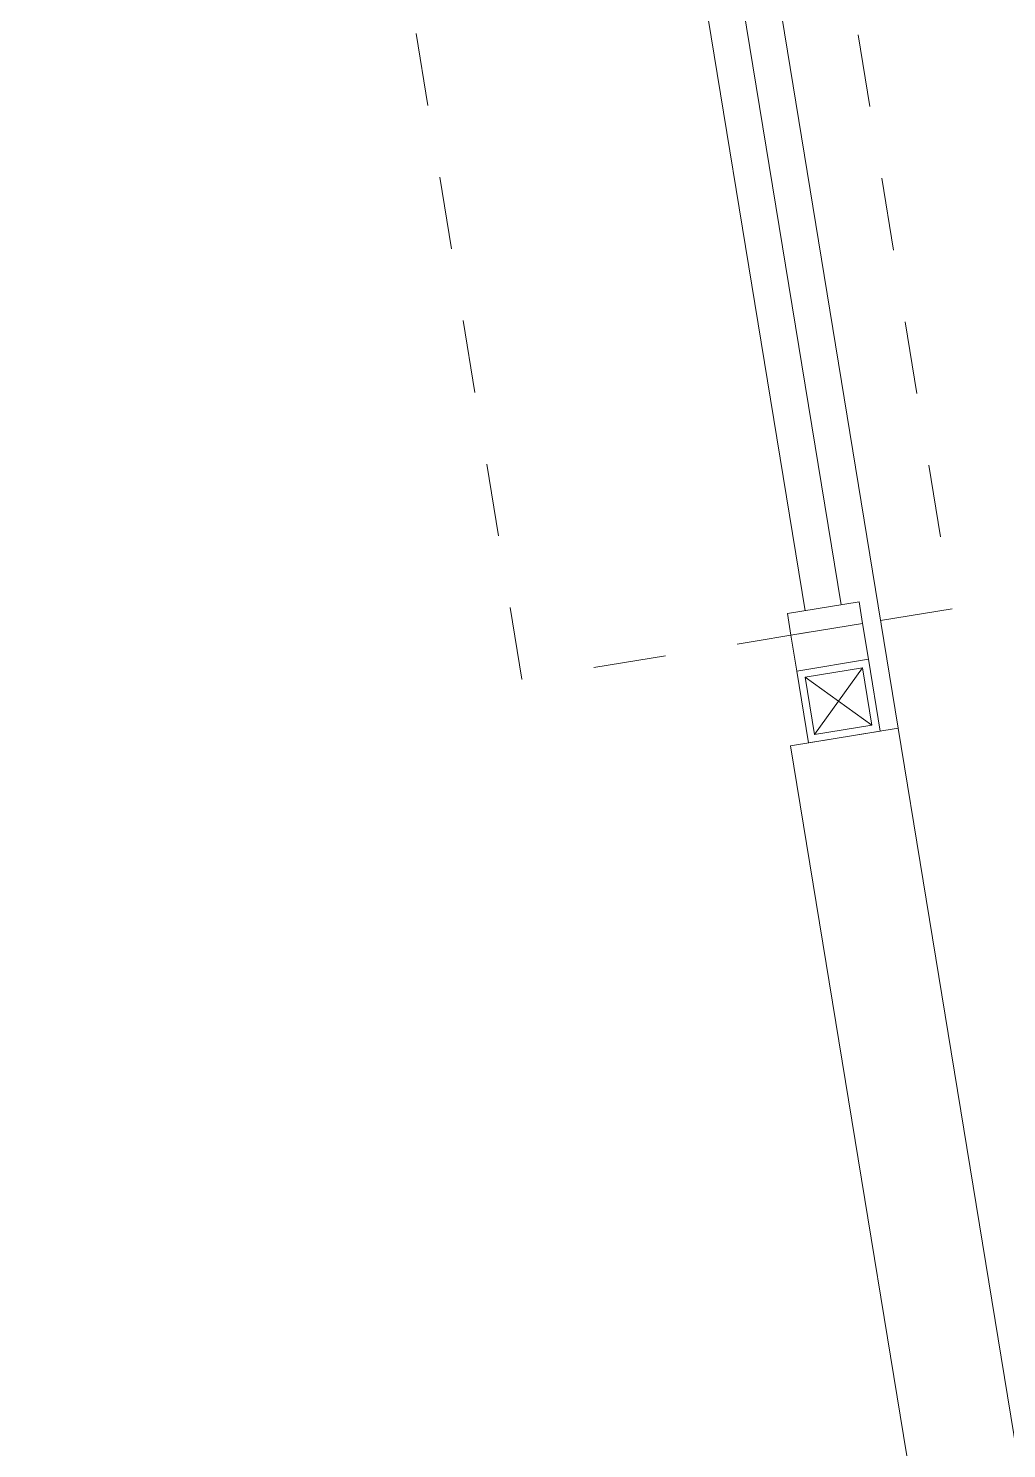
# Model space of a CAD drawing. Header units: metres. Extents: x 2 to 659295185, y -28 to 1124222152.
# Drawn here: x 655611.803 to 655613.149, y 1126541.716 to 1126543.67 of the extents above; entities that cross this region are included whole.
import ezdxf

# ---------------------------------------------------------------- set-up
doc = ezdxf.new("R2010")
doc.units = ezdxf.units.M
doc.header["$MEASUREMENT"] = 0
doc.linetypes.add('CCSM_C1_CUERPO CK$0$CONTINUA', pattern=[0])
doc.linetypes.add('CCSM_C1_CUERPO CK$0$HIDDEN', pattern=[0.375, 0.25, -0.125])
for name, color, linetype in [('CCSM_C1_CUERPO CK$0$A-EQUIPOS', 9, 'CONTINUOUS'), ('CCSM_C1_CUERPO CK$0$A-PARED', 2, 'CCSM_C1_CUERPO CK$0$CONTINUA'), ('CCSM_C1_CUERPO CK$0$A-SANTA MARIAS', 161, 'CCSM_C1_CUERPO CK$0$CONTINUA')]:
    doc.layers.add(name, color=color, linetype=linetype)

msp = doc.modelspace()

# ---------------------------------------------------------------- linework, layer by layer
at = {"layer": 'CCSM_C1_CUERPO CK$0$A-EQUIPOS', "lineweight": 5}
for p, q in [((655613.0001, 1126542.7076), (655612.2744, 1126547.1485)), ((655612.8521, 1126542.6833), (655613.0001, 1126542.7076))]:
    msp.add_line(p, q, dxfattribs=at)
at = {"layer": 'CCSM_C1_CUERPO CK$0$A-PARED', "lineweight": 5}
for points in [[(655613.0001, 1126542.7076), (655613.2971, 1126540.8958)], [(655614.4471, 1126532.9527), (655612.8521, 1126542.6833)]]:
    msp.add_lwpolyline(points, dxfattribs=at)
at = {"layer": 'CCSM_C1_CUERPO CK$0$A-SANTA MARIAS', "color": 8, "lineweight": 5}
for p, q in [((655612.885, 1126542.6988), (655612.951, 1126542.7907)), ((655612.964, 1126542.7118), (655612.8721, 1126542.7778))]:
    msp.add_line(p, q, dxfattribs=at)
at = {"layer": 'CCSM_C1_CUERPO CK$0$A-SANTA MARIAS', "linetype": 'CCSM_C1_CUERPO CK$0$HIDDEN', "lineweight": 5, "ltscale": 0.1}
msp.add_lwpolyline([(655613.0745, 1126542.8718), (655612.4824, 1126542.7747), (655611.8031, 1126546.9194), (655612.3952, 1126547.0165)], close=True, dxfattribs=at)
at = {"layer": 'CCSM_C1_CUERPO CK$0$A-SANTA MARIAS', "lineweight": 5}
for points in [[(655612.8723, 1126542.869), (655612.2027, 1126546.9545)], [(655612.9217, 1126542.8771), (655612.252, 1126546.9626)]]:
    msp.add_lwpolyline(points, dxfattribs=at)
for points in [[(655612.9512, 1126542.8515), (655612.9464, 1126542.8811), (655612.8476, 1126542.865), (655612.8525, 1126542.8354)], [(655612.9512, 1126542.8516), (655612.9593, 1126542.8022), (655612.8606, 1126542.786), (655612.8525, 1126542.8353)], [(655612.8768, 1126542.6874), (655612.9755, 1126542.7035), (655612.9593, 1126542.8022), (655612.8606, 1126542.786)], [(655612.885, 1126542.6988), (655612.964, 1126542.7118), (655612.951, 1126542.7907), (655612.8721, 1126542.7778)]]:
    msp.add_lwpolyline(points, close=True, dxfattribs=at)

doc.saveas('drawing.dxf')
